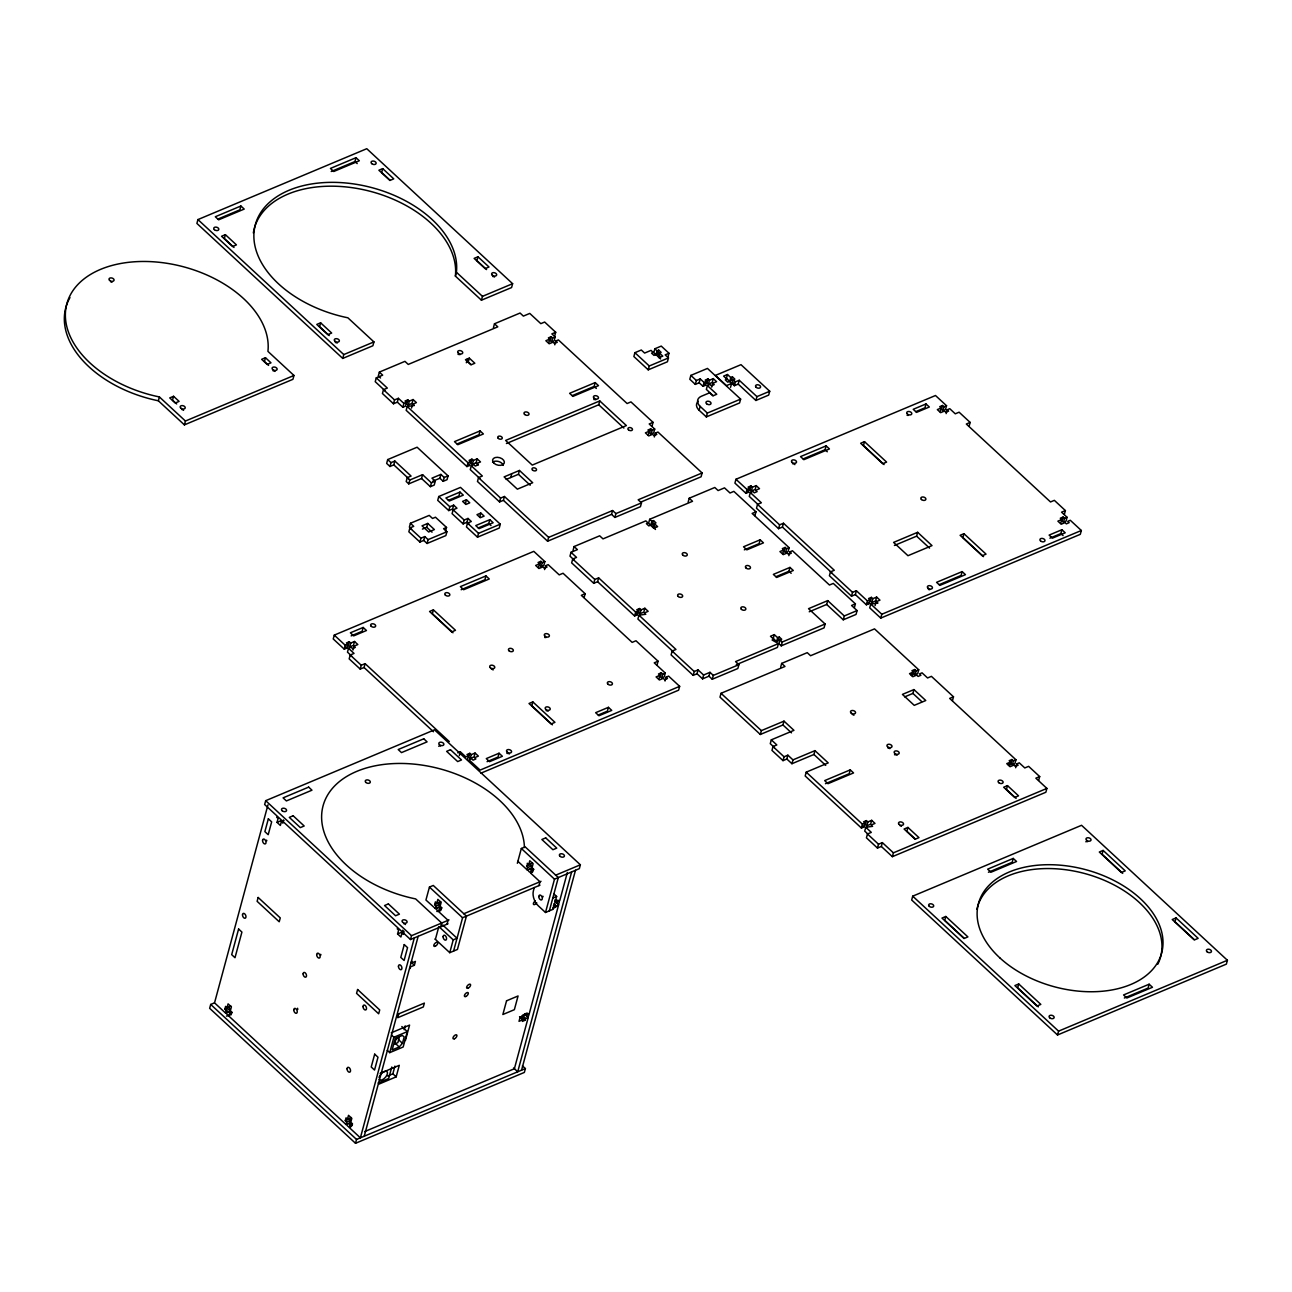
<?xml version="1.0" encoding="UTF-8"?>
<svg xmlns="http://www.w3.org/2000/svg" width="1292" height="1292" viewBox="0 0 1292 1292"><rect width="100%" height="100%" fill="white"/><g stroke="black" fill="none" stroke-linecap="round" stroke-linejoin="round"><path stroke-width="1.5" d="M481.432 300.196L511.584 287.551L512.617 283.691L366.767 148.709L197.934 219.575L196.901 223.435L342.735 358.417L372.887 345.755L373.937 341.912L347.887 317.8A103.521 66.118 15.1 0 1 254.136 231.026A103.521 66.118 15.1 0 1 362.664 185.483A103.521 66.118 15.1 0 1 456.415 272.241L482.465 296.353L481.432 300.196L455.382 276.1A103.521 66.118 15.1 0 0 363.084 189.617A103.521 66.118 15.1 0 0 253.345 232.98M158.351 400.778L159.384 396.935A103.521 66.118 15.1 0 1 65.634 310.161A103.521 66.118 15.1 0 1 174.178 264.602A103.521 66.118 15.1 0 1 267.928 351.376L293.962 375.471L292.929 379.315L184.401 424.874L158.351 400.778A103.521 66.118 15.1 0 1 69.962 297.58M173.564 396.289L169.736 397.904L175.26 403.007L179.103 401.392L173.564 396.289L172.53 400.132L176.681 403.96M225.389 234.66L221.546 236.275L232.592 246.497L236.436 244.899L225.389 234.66L224.356 238.519L234.014 247.466M240.893 206.009L215.312 216.749L218.639 219.818L244.22 209.078L240.893 206.009L239.86 209.853L217.928 219.059M184.401 424.874L185.434 421.03L293.962 375.471M265.474 357.706L261.646 359.321L267.169 364.425L270.997 362.826L265.474 357.706L264.44 361.55L268.591 365.394M331.22 171.497L354.977 161.532L356.011 157.689L359.337 160.757L333.756 171.497L330.429 168.428L356.011 157.689M320.626 322.822L316.782 324.421L327.845 334.66L331.673 333.045L320.626 322.822L319.592 326.666L329.25 335.613M382.707 168.622L378.879 170.237L389.926 180.46L393.753 178.861L382.707 168.622L381.673 172.466L389.958 180.137M342.735 358.417L343.785 354.573L373.937 341.912M554.656 336.114L555.705 332.27L544.659 322.047L540.815 323.646L529.768 313.423L523.373 316.104L520.062 313.035L494.481 323.775L497.791 326.844L408.256 364.425L404.945 361.356L379.363 372.096L382.674 375.165L376.279 377.845L375.245 381.705L384.903 390.652M379.363 372.096L378.314 375.94L380.526 377.991M214.407 1002.899L210.709 1004.449L209.659 1008.309L355.51 1143.291L524.358 1072.425L525.392 1068.565L522.436 1065.852M534.29 887.539L533.386 890.866A11.208 6.67 67.2 0 0 538.312 905.837L545.499 912.491L554.494 879.174L579.333 868.644L580.366 864.8L434.516 729.818L265.684 800.685L264.65 804.528L410.501 939.526L448.001 923.78M267.961 804.868L214.537 1002.85L225.583 1013.073L229.427 1011.458L230.121 1008.891L228.684 1007.566L224.84 1009.181L226.278 1010.506L225.583 1013.073M376.279 377.845L387.325 388.084L383.482 389.683L382.448 393.527L393.495 403.766L397.338 402.151L398.372 398.307L403.895 403.411L402.862 407.271L397.338 402.151M224.84 1009.181L225.599 1006.355L227.037 1007.695L230.88 1006.08M227.037 1007.695L228.086 1003.852L231.397 1006.92L230.364 1010.764L231.801 1012.088L231.026 1014.898L229.605 1013.574L232.156 1012.508M283.949 820.533L281.398 821.599L280.364 825.443L277.037 822.374L278.087 818.53L276.649 817.206M393.495 403.766L394.545 399.922L398.372 398.307M346.03 1124.541L346.708 1121.973L345.271 1120.649L349.115 1119.034L350.552 1120.358L349.857 1122.926L346.03 1124.541L228.91 1016.142L229.605 1013.574M283.481 820L282.722 822.826L281.398 821.599M541.251 566.51L542.301 562.666L540.863 561.326L539.83 565.169L541.251 566.51L543.819 565.428L544.853 561.584L533.806 551.361L334.273 635.115L333.239 638.959L344.286 649.182L346.837 648.116L347.871 644.272L346.434 642.932L349.26 641.753L350.697 643.093L349.647 646.937L348.21 645.596L349.26 641.753M443.172 481.318L444.206 477.475L440.895 474.406L439.861 478.25L443.172 481.318L447.016 479.703L448.049 475.86L417.106 447.226L387.697 459.581L386.663 463.424L389.974 466.493L393.802 464.878L394.851 461.034L411.082 476.07L407.255 477.669L406.205 481.512L408.757 483.87L421.547 478.508L422.581 474.665L431.415 482.837L430.381 486.68L421.547 478.508M407.836 399.842L406.802 403.685L408.24 405.01L409.273 401.166L407.836 399.842L405.026 401.021L406.463 402.345L405.413 406.189L402.862 407.271M389.974 466.493L391.008 462.649L394.851 461.034M409.273 401.166L413.101 399.551L416.428 402.62L412.584 404.235L414.021 405.559L407.206 406.479L406.173 410.323L466.945 466.573L469.497 465.508L470.546 461.664L469.109 460.323L471.919 459.144L473.357 460.469L472.323 464.312L470.886 462.988L471.919 459.144M344.286 649.182L345.319 645.338L347.871 644.272M408.24 405.01L412.067 403.395L413.101 399.551M411.55 408.078L412.584 404.235M350.697 643.093L354.525 641.478L357.836 644.547L354.008 646.162L355.332 647.373L352.522 648.568L351.085 647.227L348.517 648.309L347.483 652.153L351.634 655.981M348.517 648.309L354.04 653.413L350.213 655.028L349.179 658.872L360.226 669.095L364.053 667.496L365.103 663.652L449.293 741.576M354.525 641.478L353.491 645.322L349.647 646.937M352.974 650.005L354.008 646.162M455.382 276.1L456.415 272.241M363.165 627.444L350.374 632.805L353.685 635.874L366.476 630.512L363.165 627.444L362.131 631.287L351.166 635.89M408.757 483.87L409.79 480.026L422.581 474.665M360.226 669.095L361.259 665.251L365.103 663.652M477.959 256.785L474.116 258.384L485.162 268.623L489.006 267.008L477.959 256.785L476.91 260.629L486.583 269.576M445.482 531.287L446.531 527.443L435.469 517.22L432.529 518.447L429.219 515.395L410.42 523.276L409.386 527.12L411.583 529.171M410.42 523.276L413.731 526.345L409.887 527.96L408.853 531.803L419.9 542.026L423.744 540.411L424.777 536.568L428.088 539.636L427.054 543.48L423.744 540.411M466.347 362.777L467.381 358.934M440.895 474.406L431.948 478.153L435.259 481.222L434.225 485.065L430.381 486.68M469.303 358.126L465.459 359.741L470.982 364.845L474.826 363.246L469.303 358.126L468.269 361.97L471.031 364.522M419.9 542.026L420.95 538.183L424.777 536.568M422.419 529.09L426.731 527.265L427.765 523.422L434.403 529.558L428.653 531.981L422.016 525.844L427.765 523.422M438.763 496.516L437.73 500.359L448.776 510.582L452.62 508.983L453.653 505.14L456.964 508.208L453.121 509.807L452.087 513.651L463.134 523.89L466.977 522.275L468.011 518.431L471.322 521.5L467.494 523.098L466.46 526.942L477.507 537.181L499.245 528.057L500.279 524.197L460.501 487.391L438.763 496.516L449.81 506.739L448.776 510.582M493.431 327.619L494.481 323.775M446.531 527.443L443.576 528.686L446.903 531.755L445.853 535.599L427.054 543.48M459.984 492.074L445.918 497.969L449.228 501.038L463.295 495.143L459.984 492.074L458.951 495.918L448.389 500.343M466.945 466.573L467.979 462.73L470.546 461.664M480.075 430.898L454.493 441.638L457.804 444.706L483.386 433.967L480.075 430.898L479.041 434.742L457.11 443.947M473.357 460.469L477.184 458.87L480.511 461.938L476.667 463.537L478.105 464.878L475.295 466.057L473.857 464.732L471.289 465.798L470.256 469.642L479.93 478.589M433.401 609.856L429.558 611.471L451.667 631.917L455.495 630.302L433.401 609.856L432.368 613.7L452.991 632.789M472.323 464.312L476.15 462.714L477.184 458.87M465.411 503.605L466.444 499.762L469.755 502.83L465.911 504.445L462.601 501.377L466.444 499.762M463.134 523.89L464.183 520.03L468.011 518.431M471.289 465.798L482.352 476.021L478.508 477.636L477.475 481.48L499.568 501.926L503.412 500.327L504.445 496.483L548.632 537.375L547.598 541.219L503.412 500.327M479.768 516.897L480.802 513.053L484.112 516.122L480.285 517.737L476.974 514.668L480.802 513.053M477.507 537.181L478.541 533.338L500.279 524.197M478.234 527.96L488.78 523.518L489.813 519.675L493.14 522.743L479.057 528.654L475.747 525.586L489.813 519.675M499.568 501.926L500.602 498.082L504.445 496.483M510.744 477.523L511.777 473.68M485.953 575.909L460.372 586.633L463.683 589.701L489.264 578.977L485.953 575.909L484.92 579.753L461.163 589.717M548.664 342.945L549.698 339.102L548.373 337.874L551.183 336.695L552.621 338.019L551.587 341.863L550.15 340.539L551.183 336.695M555.705 332.27L551.862 333.885L555.172 336.937L554.139 340.797L551.587 341.863M506.141 479.445L518.415 474.293L519.449 470.45L532.708 482.723L517.365 489.167L504.106 476.893L519.449 470.45M345.271 1120.649L346.046 1117.822L347.483 1119.163L351.311 1117.548M554.785 344.835L555.818 340.991L558.386 339.909L627.105 403.524L630.948 401.909L653.041 422.355L652.008 426.198M347.483 1119.163L348.517 1115.303L351.828 1118.371L350.794 1122.231L352.231 1123.556L351.472 1126.366L350.035 1125.041L352.587 1123.975M402.587 930.24L404.025 931.58L403.265 934.391L401.941 933.163L400.908 937.007L397.581 933.938L398.63 930.095L397.193 928.77M350.035 1125.041L349.341 1127.609L360.387 1137.832L414.328 937.911M459.306 755.642L460.34 751.799L465.863 756.902L468.415 755.836L466.977 754.512L469.803 753.317L471.241 754.657L470.191 758.501L468.754 757.177L469.803 753.317M355.51 1143.291L356.544 1139.447L525.392 1068.565M410.501 939.526L411.534 935.683L449.035 919.936M435.033 939.042L449.761 952.672L457.433 949.458L466.428 916.141L433.272 885.456L429.445 887.071L425.94 900.023L435.372 908.567L439.215 906.968L439.894 904.4L438.473 903.076L434.629 904.675L436.066 906.015L435.372 908.567M364.231 1136.217L418.172 936.296M410.097 968.532L410.549 966.852L414.377 965.253L415.41 961.409L411.583 963.008L412.035 961.345M467.381 759.68L468.415 755.836M387.245 1050.348L389.732 1052.641L393.882 1037.266L407.319 1031.63L401.812 1026.526M665.009 681.029L666.042 677.186L668.61 676.12L679.657 686.343L480.107 770.097L469.061 759.874L471.628 758.808L473.066 760.132L475.876 758.953L474.552 757.726L478.379 756.111L475.068 753.042L474.035 756.886L470.191 758.501M434.629 904.675L435.388 901.864L436.825 903.189L440.669 901.574M391.783 1066.998L388.666 1078.529L378.12 1082.971M436.825 903.189L437.859 899.345L441.17 902.414L440.136 906.257L441.573 907.582L440.814 910.408L439.377 909.083L441.929 908.001M404.186 1029.74L405.22 1025.88M387.632 1075.994L392.849 1073.813L394.932 1066.11M402.458 1043.322L404.186 1036.927L402.329 1035.425L395.287 1038.38L392.17 1049.911L399.212 1046.972L402.458 1043.322L398.421 1039.592M439.377 909.083L438.682 911.635L448.082 920.34L447.048 924.184M407.319 1031.63L403.169 1047.005L389.732 1052.641M405.413 1040.496L409.564 1025.105L391.234 1032.809M378.75 1084.182L396.176 1076.866L399.276 1065.335L380.123 1073.377M435.388 939.381L438.844 926.574L453.217 939.865L449.761 952.672M440.653 926.865L441.686 923.021L415.636 898.909A103.521 66.118 15.1 0 1 321.708 814.073A103.521 66.118 15.1 0 1 424.535 765.494A103.521 66.118 15.1 0 1 524.423 847.52M538.441 567.689L539.475 563.845L538.053 562.505L540.863 561.326M544.578 569.578L545.612 565.718L548.163 564.652L559.226 574.875L563.054 573.26L585.147 593.722L584.113 597.566M572.227 395.627L594.159 386.421L595.192 382.577L598.503 385.646L572.921 396.386L569.611 393.317L595.192 382.577M499.067 753.22L486.277 758.598L489.587 761.666L502.378 756.288L499.067 753.22L498.034 757.064L487.068 761.666M506.432 443.511L598.729 404.767L599.763 400.924L626.394 425.569L532.239 465.088L505.624 440.443L599.763 400.924M453.589 951.057L462.584 917.74L539.975 885.165M754.916 515.669L755.965 511.826L733.856 491.38L730.028 492.995L724.505 487.875L718.11 490.556L714.799 487.488L689.217 498.228L692.528 501.296L649.682 519.287L648.632 523.131L650.845 525.166L651.879 521.322L653.542 520.628L655.981 522.872L654.317 523.583L657.628 526.652L653.8 528.25L650.474 525.182L648.81 525.892L646.388 523.631L648.051 522.937L645.838 520.886L602.993 538.877L599.682 535.809L574.1 546.548L577.411 549.617L571.016 552.298L569.982 556.141L574.116 559.985M573.05 550.392L574.1 546.548M532.837 701.895L529.009 703.494L551.103 723.956L554.946 722.341L532.837 701.895L531.803 705.739L552.427 724.828M571.016 552.298L576.539 557.417L572.695 559.032L571.662 562.876L593.755 583.322L597.598 581.707L598.632 577.863L635.648 612.117L634.614 615.977L597.598 581.707M655.658 354.686L653.994 355.381L651.556 353.136L653.219 352.441L651.023 350.39L644.627 353.071L641.3 350.003L634.905 352.684L633.871 356.544L648.229 369.835L667.415 361.776L668.465 357.932L665.138 354.864L668.981 353.249L661.246 346.095L654.85 348.775L653.817 352.619L660.664 358.966M648.229 369.835L649.278 365.991L668.465 357.932M517.349 863.298L521.338 848.489L525.182 846.874L558.322 877.559L549.342 910.876M611.552 514.377L612.586 510.534L615.913 513.602L614.863 517.446L611.552 514.377L547.598 541.219M593.755 583.322L594.804 579.478L598.632 577.863M658.726 350.132L657.063 350.826L656.029 354.67L657.693 353.976L658.726 350.132L661.149 352.377L659.485 353.071L658.452 356.915L660.115 356.221L657.693 353.976M517.882 861.312L527.281 870.001L527.298 863.282L528.735 864.606L532.562 863.008M528.735 864.606L529.768 860.763L533.079 863.831L532.046 867.675L533.483 869.015L532.724 871.825L531.287 870.501L533.838 869.435M667.948 357.093L668.981 353.249M526.538 866.108L530.366 864.493L531.803 865.818L531.109 868.386L527.281 870.001M648.213 435.081L649.246 431.237L647.922 430.01L650.732 428.831L652.169 430.155L651.136 433.999L649.698 432.675L650.732 428.831M531.287 870.501L530.592 873.069L539.991 881.758L538.942 885.601M653.041 422.355L649.198 423.97L654.721 429.089L653.687 432.933L651.136 433.999M654.333 436.971L655.367 433.127L657.935 432.045L702.121 472.953L701.088 476.796L640.8 502.103M702.121 472.953L638.167 499.794L641.494 502.863L640.444 506.706L614.863 517.446M698.358 401.263A11.208 7.171 15.1 0 0 699.133 410.275L706.32 416.912L739.573 402.959L740.623 399.115L707.467 368.43L690.849 375.407L689.799 379.25L695.322 384.37L699.166 382.755L700.199 378.911L704.075 382.497L703.026 386.34L699.166 382.755M650.845 525.166L652.508 524.471L653.542 520.628M655.496 529.462L653.284 527.427L654.317 523.583M364.57 1131.614L514.394 1068.726L528.234 1017.466L524.923 1014.398L522.356 1015.464L521.903 1017.143L525.23 1020.196L522.404 1021.391L522.856 1019.711L519.545 1016.659M553.283 906.936L552.847 908.615L558.661 904.691L555.35 901.622M553.767 893.789L556.626 896.454L553.17 909.261L545.499 912.491M695.322 384.37L696.372 380.526L700.199 378.911M608.435 707.322L595.644 712.683L598.955 715.752L611.746 710.39L608.435 707.322L607.385 711.165L598.261 715.009M525.23 1020.196L525.666 1018.532L528.234 1017.466M554.93 899.878L557.143 901.913L557.595 900.249L554.769 901.428M558.661 904.691L529.268 1013.622L526.716 1014.688L527.152 1013.025L524.342 1014.204L523.89 1015.867L520.062 1017.482L519.029 1021.326L522.856 1019.711M567.35 872.471L559.694 900.847L557.143 901.913M634.614 615.977L637.166 614.895L638.2 611.051L636.762 609.727L639.588 608.548L641.026 609.872L639.976 613.716L638.539 612.392L639.588 608.548M641.026 609.872L644.853 608.257L648.164 611.326L644.337 612.941L645.774 614.265L638.959 615.186L637.925 619.046L673.455 651.927M571.662 871.874L517.721 1071.795L513.57 1067.951M644.853 608.257L643.82 612.101L639.976 613.716M703.026 386.34L705.593 385.258L706.627 381.415L705.19 380.09L708 378.911L709.437 380.236L708.404 384.079L706.966 382.755L708 378.911M699.133 410.275L700.183 406.415A11.208 7.171 15.1 0 1 701.314 396.289L709.631 392.8L712.942 395.869L716.769 394.254L707.386 385.565L709.938 384.483L711.375 385.824L714.201 384.628L712.764 383.304L716.592 381.689L713.281 378.621L709.437 380.236M521.548 1070.18L575.489 870.259M707.386 385.565L706.353 389.409L713.055 395.61M713.281 378.621L712.247 382.464L708.404 384.079M711.714 387.148L712.764 383.304M706.32 416.912L707.354 413.069L740.623 399.115M688.168 502.071L689.217 498.228M729.738 381.415L730.771 377.571L727.461 374.502L726.427 378.346L729.738 381.415L731.401 380.72L732.435 376.876L734.873 379.121L733.21 379.832L732.16 383.676L734.373 385.71L738.216 384.112L739.25 380.268L756.934 396.628L755.885 400.472L738.216 384.112M730.545 387.325L731.579 383.482L729.366 381.431L727.703 382.141L725.28 379.88L726.944 379.186L723.617 376.117L727.461 374.502M657.047 665.057L658.08 661.213L635.971 640.767L632.143 642.366L581.319 595.337L585.147 593.722M734.373 385.71L735.406 381.867L739.25 380.268M658.872 679.156L659.921 675.312L658.484 673.972L661.294 672.793L662.731 674.117L661.698 677.961L660.26 676.637L661.294 672.793M658.08 661.213L654.236 662.828L665.283 673.051L664.25 676.895L661.698 677.961M638.959 615.186L675.974 649.456L672.147 651.055L671.097 654.899L693.206 675.361L697.034 673.746L698.068 669.902L703.591 675.022L702.557 678.865L697.034 673.746M679.657 686.343L678.607 690.186L480.931 773.165M942.95 410.646L943.984 406.802L942.546 405.478L941.513 409.322L942.95 410.646L945.502 409.58L946.535 405.736L935.489 395.514L735.956 479.267L734.922 483.111L745.968 493.334L748.52 492.252L749.554 488.408L748.116 487.084L750.943 485.905L752.38 487.229L751.33 491.073L749.893 489.749L750.943 485.905M731.579 383.482L726.459 385.63L715.413 375.407L740.994 364.667L769.725 391.25L768.675 395.094L755.885 400.472M693.206 675.361L694.24 671.517L698.068 669.902M745.968 493.334L747.002 489.49L749.554 488.408M752.38 487.229L756.208 485.614L759.518 488.683L755.691 490.298L757.128 491.622L754.318 492.817L752.881 491.477L750.313 492.559L749.279 496.403L757.564 504.074M756.208 485.614L755.174 489.474L751.33 491.073M708.953 676.184L709.986 672.325L713.313 675.393L712.263 679.237L708.953 676.184L702.557 678.865M750.313 492.559L761.359 502.782L757.532 504.397L756.498 508.24L778.591 528.686L782.419 527.071L783.469 523.228L834.293 570.273L830.449 571.888L829.416 575.731L851.509 596.177L855.352 594.578L856.386 590.735L867.433 600.958L866.399 604.801L855.352 594.578M760.148 539.798L743.53 546.774L746.841 549.843L763.459 542.866L760.148 539.798L759.115 543.641L744.337 549.843M915.124 674.699L916.173 670.855L914.736 669.531L913.686 673.374L915.124 674.699L917.691 673.633L918.725 669.789L874.523 628.881L810.568 655.722L807.258 652.654L781.676 663.394L784.987 666.462L721.033 693.303L719.999 697.147L760.326 734.47L782.968 724.973L784.002 721.13L793.95 730.335L771.308 739.832L770.274 743.675L774.425 747.519M774.312 634.63L773.262 638.474L776.589 641.543L777.622 637.699L774.312 634.63L770.468 636.245L773.779 639.314L772.115 640.008L778.43 643.61L735.568 661.601L738.895 664.669L737.845 668.513L712.263 679.237M778.591 528.686L779.625 524.843L783.469 523.228M782.726 553.8L783.76 549.956L782.322 548.615L785.148 547.437L786.586 548.777L785.536 552.621L784.099 551.28L785.148 547.437M755.965 511.826L752.122 513.441L789.137 547.695L788.104 551.539L785.536 552.621M788.863 555.689L789.897 551.846L792.448 550.763L829.464 585.018L833.308 583.419L855.401 603.865L854.367 607.708M776.008 576.684L788.944 571.258L789.977 567.414L793.304 570.483L776.67 577.459L773.359 574.391L789.977 567.414M803.156 458.918L825.087 449.713L826.121 445.869L829.432 448.938L803.85 459.677L800.539 456.609L826.121 445.869M827.72 600.618L826.686 604.462L843.256 619.805L844.29 615.961L827.72 600.618L808.534 608.677L825.103 624.004L824.07 627.864L781.224 645.838L779.011 643.804L780.045 639.96L781.708 639.249L779.286 637.004L778.252 640.848L776.589 641.543M778.43 643.61L777.38 647.453L736.327 664.686M781.224 645.838L782.258 641.995L825.103 624.004M760.326 734.47L761.376 730.626L784.002 721.13M780.643 667.237L781.676 663.394M771.308 739.832L776.831 744.951L773.004 746.55L771.97 750.394L783.017 760.633L786.844 759.018L787.878 755.174L792.965 759.874L791.931 763.717L786.844 759.018M864.509 441.654L860.666 443.269L882.759 463.715L886.603 462.1L864.509 441.654L863.46 445.498L884.083 464.587M783.017 760.633L784.05 756.789L787.878 755.174M851.509 596.177L852.542 592.334L856.386 590.735M792.965 759.874L814.961 750.636L828.22 762.91L806.224 772.148L805.191 775.991L861.425 828.043L863.993 826.977L865.026 823.133L863.589 821.793L866.399 820.614L867.836 821.938L866.803 825.782L865.365 824.457L866.399 820.614M791.931 763.717L813.928 754.48L814.961 750.636M855.401 603.865L851.557 605.48L857.081 610.583L856.047 614.427L843.256 619.805M866.399 604.801L868.951 603.719L870.001 599.876L868.563 598.551L871.373 597.372L872.811 598.697L871.777 602.54L870.34 601.216L871.373 597.372M872.811 598.697L876.638 597.082L879.965 600.15L876.121 601.765L877.559 603.089L870.743 604.026L869.71 607.87L880.756 618.093L1080.29 534.339L1081.339 530.495L1070.293 520.272L1067.725 521.338L1069.162 522.662L1066.352 523.858L1065.028 522.63L1061.184 524.229L1057.873 521.16L1061.717 519.562L1060.28 518.221L1063.09 517.042L1064.527 518.367L1063.494 522.226L1062.056 520.886L1063.09 517.042M926.009 403.944L913.218 409.306L916.545 412.374L929.336 407.012L926.009 403.944L924.975 407.788L915.834 411.615M871.777 602.54L875.605 600.925L876.638 597.082M875.088 605.609L876.121 601.765M880.756 618.093L881.806 614.249L1081.339 530.495M940.124 411.825L941.174 407.981L939.736 406.657L942.546 405.478M946.148 413.618L947.181 409.774L949.749 408.692L955.273 413.811L959.1 412.196L970.147 422.419L969.113 426.263M850.249 769.87L824.667 780.61L827.978 783.679L853.56 772.939L850.249 769.87L849.215 773.714L825.459 783.695M894.419 545.466L916.609 536.164L917.643 532.304L932.017 545.612L907.969 555.705L893.596 542.398L917.643 532.304M861.425 828.043L862.458 824.199L865.026 823.133M867.836 821.938L871.68 820.339L874.991 823.408L871.147 825.007L872.584 826.347L865.785 827.268L864.736 831.111L867.513 833.663M865.785 827.268L871.309 832.387L867.465 833.986L866.431 837.83L877.478 848.069L881.322 846.454L882.355 842.61L893.402 852.833L892.368 856.677L881.322 846.454M871.68 820.339L870.63 824.183L866.803 825.782M914.736 669.531L911.91 670.71L913.347 672.034L912.313 675.877L910.876 674.553L913.686 673.374M904.691 696.872L912.911 693.416L913.945 689.573L925.766 700.522L914.252 705.351L902.43 694.402L913.945 689.573M877.478 848.069L878.512 844.225L882.355 842.61M963.945 533.693L960.101 535.292L982.211 555.754L986.038 554.139L963.945 533.693L962.911 537.537L983.535 556.626M962.152 571.597L936.571 582.337L939.882 585.405L965.463 574.665L962.152 571.597L961.103 575.441L939.187 584.646M907.921 827.413L904.077 829.028L915.124 839.251L918.967 837.652L907.921 827.413L906.871 831.257L915.156 838.928M952.462 700.652L953.496 696.808L931.403 676.346L927.559 677.961L922.036 672.841L919.484 673.923L920.921 675.248L918.111 676.427L916.674 675.102L912.83 676.717L909.52 673.649L913.347 672.034M912.717 896.163L911.684 900.007L1057.518 1034.989L1226.366 964.123L1227.4 960.279L1081.549 825.297L912.717 896.163L1058.568 1031.145L1057.518 1034.989M945.809 916.464L941.965 918.079L964.058 938.525L967.902 936.91L945.809 916.464L944.759 920.308L963.913 938.024M1060.667 523.405L1061.717 519.562M1064.35 514.426L1065.399 510.582L1054.353 500.343L1050.509 501.958L966.319 424.034L970.147 422.419M1049.911 538.166L1060.877 533.564L1061.911 529.72L1065.222 532.788L1052.431 538.166L1049.12 535.098L1061.911 529.72M1065.399 510.582L1061.556 512.181L1067.079 517.301L1066.045 521.144L1063.494 522.226M1011.959 759.518L1009.149 760.697L1010.586 762.022L1009.553 765.865L1008.115 764.541L1010.925 763.362L1011.959 759.518L1013.396 760.843L1012.363 764.686L1010.925 763.362M1007.485 785.617L1003.658 787.232L1014.704 797.455L1018.548 795.84L1007.485 785.617L1006.452 789.46L1016.126 798.408M953.496 696.808L949.668 698.407L1015.948 759.777L1014.914 763.62L1012.363 764.686M1015.673 767.755L1016.707 763.911L1019.275 762.845L1024.798 767.949L1028.626 766.35L1039.689 776.573L1038.639 780.416M1013.235 858.421L987.653 869.161L990.98 872.229L1016.562 861.489L1013.235 858.421L1012.201 862.265L988.445 872.245M1039.689 776.573L1035.845 778.172L1046.891 788.411L1045.858 792.254L892.368 856.677M1018.726 983.955L1014.882 985.57L1036.992 1006.016L1040.819 1004.401L1018.726 983.955L1017.692 987.799L1038.316 1006.888M1103.126 850.427L1099.298 852.026L1121.391 872.488L1125.235 870.873L1103.126 850.427L1102.092 854.27L1122.716 873.36M1149.137 984.213L1123.556 994.953L1126.882 998.005L1152.464 987.282L1149.137 984.213L1148.103 988.057L1124.347 998.022M1176.059 917.918L1172.215 919.533L1194.309 939.978L1198.152 938.363L1176.059 917.918L1175.009 921.761L1194.163 939.478M482.465 296.353L512.617 283.691M549.698 339.102L545.854 340.717L549.181 343.769L553.008 342.17L554.446 343.494L557.256 342.315L555.818 340.991M552.621 338.019L555.172 336.937M403.895 403.411L406.463 402.345M658.968 357.755L662.812 356.14L659.485 353.071M432.691 481.254L439.861 478.25M431.415 482.837L435.259 481.222M444.206 477.475L448.049 475.86M704.075 382.497L706.627 381.415M706.966 382.755L704.156 383.934L705.593 385.258M730.771 377.571L732.435 376.876M732.16 383.676L733.824 382.981M449.81 506.739L453.653 505.14M649.246 431.237L645.402 432.852L648.729 435.921L652.557 434.306L653.994 435.63L656.804 434.451L655.367 433.127M652.169 430.155L654.721 429.089M756.934 396.628L769.725 391.25M428.088 539.636L446.903 531.755M548.632 537.375L612.586 510.534M615.913 513.602L641.494 502.863M539.475 563.845L535.647 565.444L538.958 568.512L542.802 566.913L544.239 568.238L547.049 567.059L545.612 565.718M542.301 562.666L544.853 561.584M653.284 527.427L654.947 526.732L652.508 524.471M941.174 407.981L937.33 409.596L940.641 412.665L944.484 411.05L945.809 412.277L948.619 411.098L947.181 409.774M943.984 406.802L946.535 405.736M749.893 489.749L747.083 490.928L748.52 492.252M635.648 612.117L638.2 611.051M783.76 549.956L779.932 551.571L783.243 554.623L787.086 553.024L788.524 554.349L791.334 553.17L789.897 551.846M786.586 548.777L789.137 547.695M638.539 612.392L635.729 613.571L637.166 614.895M277.037 822.374L280.881 820.759L283.093 822.81M457.772 752.865L460.34 751.799M809.244 611.778L826.686 604.462M471.241 754.657L475.068 753.042M659.921 675.312L656.078 676.911L659.388 679.98L663.232 678.381L664.669 679.705L667.48 678.526L666.042 677.186M662.731 674.117L665.283 673.051M777.622 637.699L779.286 637.004M867.433 600.958L870.001 599.876M1064.527 518.367L1067.079 517.301M703.591 675.022L709.986 672.325M844.29 615.961L857.081 610.583M713.313 675.393L738.895 664.669M916.173 670.855L918.725 669.789M436.066 906.015L439.894 904.4M527.976 867.433L531.803 865.818M397.581 933.938L401.424 932.339M226.278 1010.506L230.121 1008.891M463.763 913.751L541.025 881.322M555.544 875.233L580.366 864.8M453.217 939.865L457.045 938.25L442.688 924.959M552.798 898.069L556.626 896.454M1010.586 762.022L1006.743 763.637L1010.053 766.705L1013.897 765.09L1015.334 766.431L1018.144 765.235L1016.707 763.911M1013.396 760.843L1015.948 759.777M893.402 852.833L1046.891 788.411M346.708 1121.973L350.552 1120.358M1058.568 1031.145L1227.4 960.279M1060.877 533.564L1063.09 535.615M825.087 449.713L827.284 451.764M916.609 536.164L929.546 548.115M733.21 379.832L735.406 381.867M690.849 375.407L696.372 380.526M654.85 348.775L657.063 350.826M700.183 406.415L707.354 413.069M634.905 352.684L649.278 365.991M875.605 600.925L877.817 602.976M735.956 479.267L747.002 489.49M870.743 604.026L881.806 614.249M867.513 602.395L868.951 603.719M782.419 527.071L831.806 572.776M757.532 504.397L779.625 524.843M830.449 571.888L852.542 592.334M354.977 161.532L357.19 163.583M594.159 386.421L596.355 388.472M788.944 571.258L791.156 573.293M912.911 693.416L921.777 701.621M598.729 404.767L623.875 428.04M649.682 519.287L651.879 521.322M780.045 639.96L782.258 641.995M518.415 474.293L530.205 485.211M782.968 724.973L791.495 732.855M813.928 754.48L825.717 765.397M412.067 403.395L414.28 405.446M476.15 462.714L478.363 464.749M721.033 693.303L761.376 730.626M806.224 772.148L862.458 824.199M862.555 825.636L863.993 826.977M572.695 559.032L594.804 579.478M672.147 651.055L694.24 671.517M407.206 406.479L467.979 462.73M468.059 464.167L469.497 465.508M773.004 746.55L784.05 756.789M867.465 833.986L878.512 844.225M383.482 389.683L394.545 399.922M478.508 477.636L500.602 498.082M197.934 219.575L343.785 354.573M488.78 523.518L490.992 525.569M466.977 522.275L469.19 524.31M453.121 509.807L464.183 520.03M467.494 523.098L478.541 533.338M393.802 464.878L408.579 478.541M387.697 459.581L391.008 462.649M407.255 477.669L409.79 480.026M426.731 527.265L432.045 532.175M409.887 527.96L420.95 538.183M159.384 396.935L185.434 421.03M334.273 635.115L345.319 645.338M345.4 646.775L346.837 648.116M364.053 667.496L433.482 731.74M350.213 655.028L361.259 665.251M521.338 848.489L554.494 879.174M553.897 903.722L556.109 905.757M553.444 905.385L555.657 907.42M429.445 887.071L462.584 917.74M522.356 1015.464L525.666 1018.532M265.684 800.685L411.534 935.683M411.066 962.185L414.377 965.253M391.395 1034.973L393.882 1037.266M395.174 1043.225L399.212 1046.972M392.849 1073.813L396.176 1076.866M210.709 1004.449L356.544 1139.447M976.946 909.261A94.881 60.611 15.1 0 1 1089.317 874.846A94.881 60.611 15.1 0 1 1157.761 964.252M1085.813 841.77A2.584 1.647 15.1 0 1 1087.654 841.657M226.471 1016.11A2.584 1.647 15.1 0 1 228.959 1016.174M350.697 1126.963A2.584 1.647 15.1 0 1 347.225 1125.494A2.584 1.647 15.1 0 1 348.905 1123.539A2.584 1.647 15.1 0 1 352.086 1125.332M229.637 1015.528A2.584 1.647 15.1 0 1 226.73 1013.881A2.584 1.647 15.1 0 1 228.264 1012.088A2.584 1.647 15.1 0 1 231.446 1013.413M181.849 409.516A2.584 1.647 15.1 0 1 183.577 410.355M273.096 370.852A2.584 1.647 15.1 0 1 275.002 371.418M110.676 281.817A2.584 1.647 15.1 0 1 111.919 282.302M492.64 276.472A2.584 1.647 15.1 0 1 494.545 277.021M335.322 342.509A2.584 1.647 15.1 0 1 337.212 343.058M852.171 714.411A2.584 1.647 15.1 0 1 853.915 715.267M887.975 748.084A2.584 1.647 15.1 0 1 889.881 748.633M900.169 825.814A2.584 1.647 15.1 0 1 901.412 826.299M894.532 754.77A2.584 1.647 15.1 0 1 897.052 755.287M546.177 710.681A2.6 1.663 15.1 0 1 548.099 711.246M544.707 637.505A2.6 1.663 15.1 0 1 545.999 637.537M506.9 753.43A2.584 1.647 15.1 0 1 509.419 753.947M491.396 669.095A2.584 1.647 15.1 0 1 493.124 669.95M907.113 415.362A2.584 1.647 15.1 0 1 908.405 415.394M792.497 463.699A2.584 1.647 15.1 0 1 794.887 464.619M928.399 589.475A2.584 1.647 15.1 0 1 929.707 589.75M492.543 462.229A6.04 3.86 15.1 0 1 498.631 461.519A6.04 3.86 15.1 0 1 503.234 465.362M458.062 354.444A2.584 1.647 15.1 0 1 460 354.67M593.803 399.551A2.584 1.647 15.1 0 1 595.741 399.777M543.125 896.793A2.584 1.534 67.2 0 1 542.866 896.18M436.809 911.458A2.584 1.647 15.1 0 1 438.101 911.49M440.055 910.989A2.584 1.647 15.1 0 1 436.664 909.681A2.584 1.647 15.1 0 1 437.843 907.614A2.584 1.647 15.1 0 1 441.234 908.922M531.965 872.423A2.584 1.647 15.1 0 1 528.573 871.099A2.584 1.647 15.1 0 1 529.752 869.032A2.584 1.647 15.1 0 1 533.144 870.34M438.666 746.211A2.584 1.647 15.1 0 1 440.507 746.082M403.734 923.683A2.584 1.647 15.1 0 1 405.462 924.539M297.806 1009.504A2.6 1.55 67.2 0 1 297.596 1008.244M266.846 840.769A2.584 1.534 67.2 0 1 266.588 840.155M320.965 954.933A2.584 1.534 67.2 0 1 320.707 954.303M558.806 900.33A2.584 1.534 67.2 0 1 557.902 903.657A2.584 1.534 67.2 0 1 555.867 899.7M528.638 1013.736A2.584 1.534 67.2 0 1 527.685 1016.465A2.584 1.534 67.2 0 1 525.392 1013.639M536.745 902.801A2.584 1.26 -47.2 0 1 533.499 904.352A2.584 1.26 -47.2 0 1 535.34 900.895M379.04 1077.463A5.604 2.745 -47.2 0 1 385.662 1071.213A5.604 2.745 -47.2 0 1 385.646 1077.06A5.604 2.745 -47.2 0 1 379.024 1079.321M238.6 929.013L231.688 954.659L234.999 957.727L241.911 932.081L238.6 929.013M268.348 818.805L264.876 831.628L268.203 834.697L271.659 821.873L268.348 818.805M258.158 897.472L257.124 901.315L279.217 921.777L280.267 917.918L258.158 897.472M357.609 989.511L356.56 993.354L378.669 1013.8L379.703 1009.956L357.609 989.511M374.68 1054.159L371.224 1066.982L374.535 1070.051L377.991 1057.227L374.68 1054.159M404.251 944.581L400.778 957.404L404.105 960.473L407.561 947.65L404.251 944.581M398.776 1013.849L397.742 1017.692L423.324 1006.952L424.357 1003.109L398.776 1013.849M396.079 1038.816L394.69 1043.936L397.888 1042.596L399.276 1037.476L396.079 1038.816M506.561 1000.799L502.863 1014.511L514.361 1009.682L518.06 995.971L506.561 1000.799M308.659 787.119L283.077 797.858L286.388 800.927L311.97 790.187L308.659 787.119M423.776 738.798L398.194 749.538L401.505 752.606L427.087 741.866L423.776 738.798M293.139 815.769L289.295 817.384L300.342 827.607L304.185 825.992L293.139 815.769M450.472 749.731L446.628 751.346L457.675 761.569L461.519 759.954L450.472 749.731M388.375 903.916L384.548 905.531L395.594 915.753L399.422 914.155L388.375 903.916M545.708 837.878L541.865 839.493L552.911 849.716L556.755 848.117L545.708 837.878M999.701 957.743A94.881 60.611 15.1 0 0 1157.858 962.169A94.881 60.611 15.1 0 0 1052.609 864.752A94.881 60.611 15.1 0 0 999.701 957.743M1086.588 840.268A2.584 1.647 15.1 0 0 1090.9 840.398A2.584 1.647 15.1 0 0 1088.025 837.733A2.584 1.647 15.1 0 0 1086.588 840.268M1207.019 951.736A2.584 1.647 15.1 0 0 1211.331 951.865A2.584 1.647 15.1 0 0 1208.456 949.2A2.584 1.647 15.1 0 0 1207.019 951.736M1049.685 1017.773A2.584 1.647 15.1 0 0 1054.014 1017.902A2.584 1.647 15.1 0 0 1051.139 1015.237A2.584 1.647 15.1 0 0 1049.685 1017.773M929.255 906.306A2.584 1.647 15.1 0 0 933.567 906.435A2.584 1.647 15.1 0 0 930.708 903.77A2.584 1.647 15.1 0 0 929.255 906.306M756.143 387.293A2.584 1.647 15.1 0 0 760.455 387.406A2.584 1.647 15.1 0 0 757.58 384.758A2.584 1.647 15.1 0 0 756.143 387.293M706.579 403.734A2.584 1.647 15.1 0 0 710.891 403.863A2.584 1.647 15.1 0 0 708.016 401.198A2.584 1.647 15.1 0 0 706.579 403.734M180.783 408.127A2.584 1.647 15.1 0 0 185.095 408.24A2.584 1.647 15.1 0 0 182.22 405.591A2.584 1.647 15.1 0 0 180.783 408.127M272.693 369.544A2.584 1.647 15.1 0 0 277.005 369.673A2.584 1.647 15.1 0 0 274.13 367.009A2.584 1.647 15.1 0 0 272.693 369.544M109.61 280.429A2.584 1.647 15.1 0 0 113.938 280.558A2.584 1.647 15.1 0 0 111.064 277.893A2.584 1.647 15.1 0 0 109.61 280.429M371.692 163.6A2.584 1.647 15.1 0 0 376.004 163.713A2.584 1.647 15.1 0 0 373.13 161.048A2.584 1.647 15.1 0 0 371.692 163.6M492.236 275.164A2.584 1.647 15.1 0 0 496.548 275.277A2.584 1.647 15.1 0 0 493.673 272.628A2.584 1.647 15.1 0 0 492.236 275.164M214.359 229.637A2.584 1.647 15.1 0 0 218.687 229.75A2.584 1.647 15.1 0 0 215.812 227.101A2.584 1.647 15.1 0 0 214.359 229.637M334.903 341.201A2.584 1.647 15.1 0 0 339.231 341.314A2.584 1.647 15.1 0 0 336.356 338.665A2.584 1.647 15.1 0 0 334.903 341.201M851.105 713.023A2.584 1.647 15.1 0 0 855.417 713.152A2.584 1.647 15.1 0 0 852.558 710.487A2.584 1.647 15.1 0 0 851.105 713.023M887.572 746.776A2.584 1.647 15.1 0 0 891.884 746.889A2.584 1.647 15.1 0 0 889.009 744.24A2.584 1.647 15.1 0 0 887.572 746.776M899.103 824.425A2.584 1.647 15.1 0 0 903.415 824.554A2.584 1.647 15.1 0 0 900.54 821.89A2.584 1.647 15.1 0 0 899.103 824.425M998.684 782.629A2.584 1.647 15.1 0 0 1002.996 782.742A2.584 1.647 15.1 0 0 1000.121 780.093A2.584 1.647 15.1 0 0 998.684 782.629M894.758 753.414A2.584 1.647 15.1 0 0 899.071 753.543A2.584 1.647 15.1 0 0 896.196 750.878A2.584 1.647 15.1 0 0 894.758 753.414M545.773 709.389A2.6 1.663 15.1 0 0 550.101 709.518A2.6 1.663 15.1 0 0 547.21 706.837A2.6 1.663 15.1 0 0 545.773 709.389M509.016 650.797A2.519 1.615 15.1 0 0 513.215 650.926A2.519 1.615 15.1 0 0 510.421 648.326A2.519 1.615 15.1 0 0 509.016 650.797M544.917 636.181A2.6 1.663 15.1 0 0 549.262 636.294A2.6 1.663 15.1 0 0 546.371 633.613A2.6 1.663 15.1 0 0 544.917 636.181M607.951 684.179A2.6 1.663 15.1 0 0 612.295 684.308A2.6 1.663 15.1 0 0 609.404 681.627A2.6 1.663 15.1 0 0 607.951 684.179M445.401 595.16A2.584 1.647 15.1 0 0 449.713 595.273A2.584 1.647 15.1 0 0 446.854 592.624A2.584 1.647 15.1 0 0 445.401 595.16M371.224 626.297A2.584 1.647 15.1 0 0 375.536 626.41A2.584 1.647 15.1 0 0 372.661 623.761A2.584 1.647 15.1 0 0 371.224 626.297M507.126 752.073A2.584 1.647 15.1 0 0 511.438 752.202A2.584 1.647 15.1 0 0 508.563 749.538A2.584 1.647 15.1 0 0 507.126 752.073M490.33 667.706A2.584 1.647 15.1 0 0 494.642 667.835A2.584 1.647 15.1 0 0 491.767 665.17A2.584 1.647 15.1 0 0 490.33 667.706M907.339 414.005A2.584 1.647 15.1 0 0 911.651 414.134A2.584 1.647 15.1 0 0 908.777 411.47A2.584 1.647 15.1 0 0 907.339 414.005M792.093 462.391A2.584 1.647 15.1 0 0 796.405 462.504A2.584 1.647 15.1 0 0 793.53 459.855A2.584 1.647 15.1 0 0 792.093 462.391M1040.544 540.928A2.584 1.647 15.1 0 0 1044.857 541.041A2.584 1.647 15.1 0 0 1041.998 538.393A2.584 1.647 15.1 0 0 1040.544 540.928M927.995 588.167A2.584 1.647 15.1 0 0 932.307 588.296A2.584 1.647 15.1 0 0 929.433 585.631A2.584 1.647 15.1 0 0 927.995 588.167M921.438 499.503A2.584 1.647 15.1 0 0 925.75 499.633A2.584 1.647 15.1 0 0 922.876 496.968A2.584 1.647 15.1 0 0 921.438 499.503M493.996 463.23A6.04 3.86 15.1 0 0 504.058 463.505A6.04 3.86 15.1 0 0 497.355 457.303A6.04 3.86 15.1 0 0 493.996 463.23M524.584 414.441A2.584 1.647 15.1 0 0 528.896 414.57A2.584 1.647 15.1 0 0 526.022 411.906A2.584 1.647 15.1 0 0 524.584 414.441M458.289 353.087A2.584 1.647 15.1 0 0 462.601 353.217A2.584 1.647 15.1 0 0 459.726 350.552A2.584 1.647 15.1 0 0 458.289 353.087M594.029 398.194A2.584 1.647 15.1 0 0 598.341 398.324A2.584 1.647 15.1 0 0 595.467 395.659A2.584 1.647 15.1 0 0 594.029 398.194M498.292 438.392A2.326 1.486 15.1 0 0 502.168 438.489A2.326 1.486 15.1 0 0 499.584 436.098A2.326 1.486 15.1 0 0 498.292 438.392M628.477 429.816A2.326 1.486 15.1 0 0 632.353 429.929A2.326 1.486 15.1 0 0 629.769 427.539A2.326 1.486 15.1 0 0 628.477 429.816M532.546 470.094A2.326 1.486 15.1 0 0 536.422 470.191A2.326 1.486 15.1 0 0 533.838 467.801A2.326 1.486 15.1 0 0 532.546 470.094M741.414 609.356A2.584 1.647 15.1 0 0 745.726 609.469A2.584 1.647 15.1 0 0 742.852 606.82A2.584 1.647 15.1 0 0 741.414 609.356M746.033 568.028A2.584 1.647 15.1 0 0 750.345 568.141A2.584 1.647 15.1 0 0 747.47 565.492A2.584 1.647 15.1 0 0 746.033 568.028M682.854 555.156A2.584 1.647 15.1 0 0 687.166 555.269A2.584 1.647 15.1 0 0 684.292 552.621A2.584 1.647 15.1 0 0 682.854 555.156M678.235 596.484A2.584 1.647 15.1 0 0 682.547 596.597A2.584 1.647 15.1 0 0 679.673 593.949A2.584 1.647 15.1 0 0 678.235 596.484M538.829 896.519A2.584 1.534 67.2 0 0 541.364 899.959A2.584 1.534 67.2 0 0 541.493 896.05A2.584 1.534 67.2 0 0 538.829 896.519M443.091 936.716A2.584 1.534 67.2 0 0 445.627 940.14A2.584 1.534 67.2 0 0 445.756 936.232A2.584 1.534 67.2 0 0 443.091 936.716M365.862 782.419A2.584 1.647 15.1 0 0 370.174 782.548A2.584 1.647 15.1 0 0 367.299 779.883A2.584 1.647 15.1 0 0 365.862 782.419M439.442 744.693A2.584 1.647 15.1 0 0 443.754 744.822A2.584 1.647 15.1 0 0 440.895 742.157A2.584 1.647 15.1 0 0 439.442 744.693M559.985 856.273A2.584 1.647 15.1 0 0 564.297 856.386A2.584 1.647 15.1 0 0 561.439 853.737A2.584 1.647 15.1 0 0 559.985 856.273M282.124 810.73A2.584 1.647 15.1 0 0 286.436 810.859A2.584 1.647 15.1 0 0 283.562 808.194A2.584 1.647 15.1 0 0 282.124 810.73M402.668 922.31A2.584 1.647 15.1 0 0 406.98 922.423A2.584 1.647 15.1 0 0 404.105 919.775A2.584 1.647 15.1 0 0 402.668 922.31M363.02 1006.516A2.6 1.55 67.2 0 0 365.571 1009.973A2.6 1.55 67.2 0 0 365.701 1006.032A2.6 1.55 67.2 0 0 363.02 1006.516M303.119 973.861A2.519 1.502 67.2 0 0 305.59 977.204A2.519 1.502 67.2 0 0 305.72 973.393A2.519 1.502 67.2 0 0 303.119 973.861M293.769 1009.843A2.6 1.55 67.2 0 0 296.32 1013.299A2.6 1.55 67.2 0 0 296.449 1009.375A2.6 1.55 67.2 0 0 293.769 1009.843M347.047 1068.775A2.6 1.55 67.2 0 0 349.599 1072.215A2.6 1.55 67.2 0 0 349.728 1068.29A2.6 1.55 67.2 0 0 347.047 1068.775M242.508 914.833A2.584 1.534 67.2 0 0 245.044 918.257A2.584 1.534 67.2 0 0 245.173 914.365A2.584 1.534 67.2 0 0 242.508 914.833M262.551 840.494A2.584 1.534 67.2 0 0 265.102 843.934A2.584 1.534 67.2 0 0 265.215 840.026A2.584 1.534 67.2 0 0 262.551 840.494M398.453 966.287A2.584 1.534 67.2 0 0 401.005 969.711A2.584 1.534 67.2 0 0 401.118 965.802A2.584 1.534 67.2 0 0 398.453 966.287M316.685 954.659A2.584 1.534 67.2 0 0 319.221 958.083A2.584 1.534 67.2 0 0 319.35 954.174A2.584 1.534 67.2 0 0 316.685 954.659M454.429 1038.784A2.584 1.26 -47.2 0 0 456.867 1035.199A2.584 1.26 -47.2 0 0 453.54 1036.604A2.584 1.26 -47.2 0 0 454.429 1038.784M465.831 996.487A2.584 1.26 -47.2 0 0 468.269 992.918A2.584 1.26 -47.2 0 0 464.958 994.307A2.584 1.26 -47.2 0 0 465.831 996.487M435.243 946.261A2.584 1.26 -47.2 0 0 437.681 942.692A2.584 1.26 -47.2 0 0 434.354 944.081A2.584 1.26 -47.2 0 0 435.243 946.261M468.092 988.17A2.584 1.26 -47.2 0 0 470.53 984.585A2.584 1.26 -47.2 0 0 467.203 985.974A2.584 1.26 -47.2 0 0 468.092 988.17"/></g></svg>
